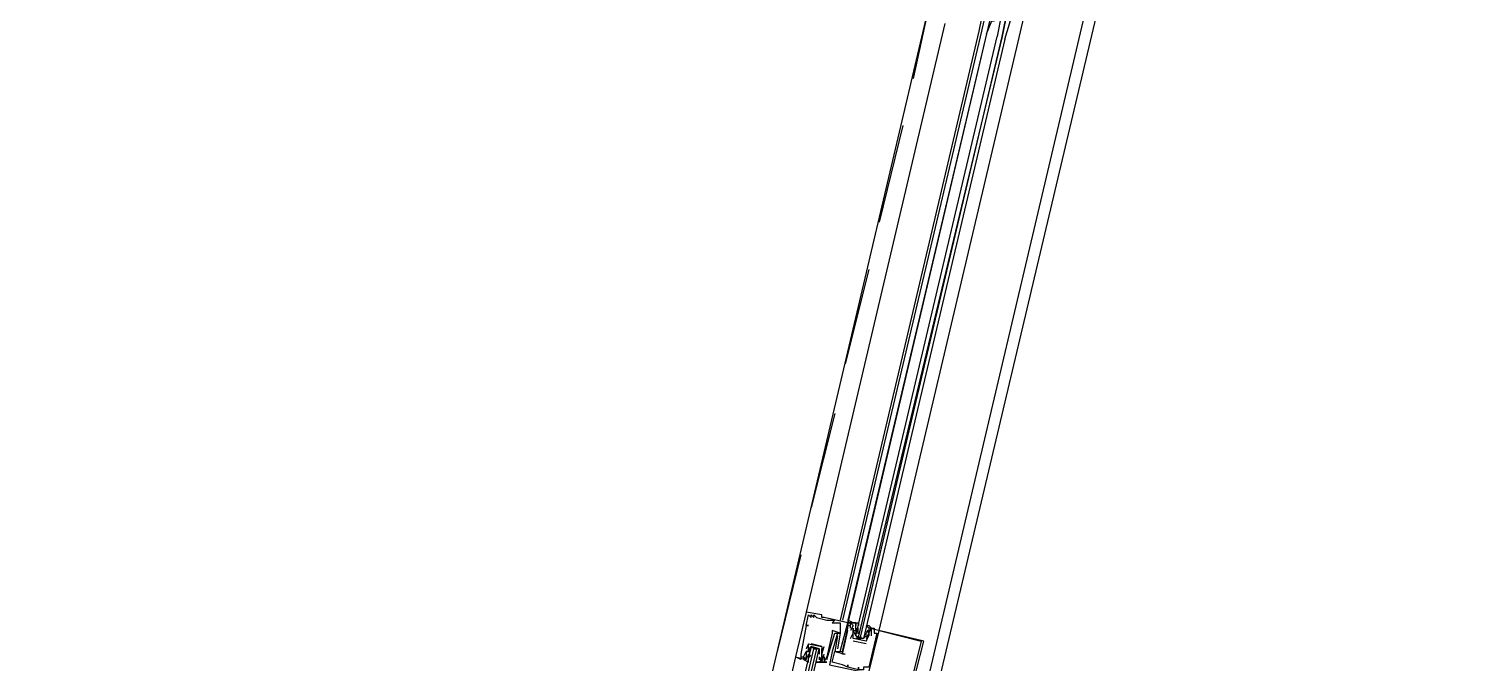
# Model space of a CAD drawing. Header units: feet. Extents: x -84 to 198, y -22 to 181.
# Drawn here: x 117.15 to 124.44, y 79.36 to 82.59 of the extents above; entities that cross this region are included whole.
import ezdxf

# ---------------------------------------------------------------- set-up
doc = ezdxf.new("R2010")
doc.units = ezdxf.units.FT
doc.layers.add('A-LINEA', color=7, linetype='CONTINUOUS')

msp = doc.modelspace()

# ---------------------------------------------------------------- linework, layer by layer
at = {"layer": 'A-LINEA'}
for p, q in [((124.44, 90.4978), (117.1467, 59.6844)), ((120.16, 76.0178), (121.8133, 83.0444)), ((120.92, 75.8444), (122.5733, 82.8578)), ((122.1867, 82.5244), (122.28, 82.9244)), ((121.76, 82.8311), (121.6533, 82.3378)), ((122, 82.6444), (121.9867, 82.5778)), ((121.8133, 82.6178), (121.1067, 79.6178)), ((121.9867, 82.5778), (121.28, 79.5778)), ((122, 82.5778), (121.2933, 79.5778)), ((122.0267, 82.5644), (121.32, 79.5644)), ((122.0267, 82.5644), (121.32, 79.5778)), ((122.0133, 82.6311), (122, 82.5778)), ((121.48, 79.5244), (122.1867, 82.5244)), ((121.6, 82.0978), (121.48, 81.6044)), ((121.4267, 81.3644), (121.3067, 80.8844)), ((121.2533, 80.6311), (121.1333, 80.1511)), ((121.08, 79.9111), (120.96, 79.4178)), ((121.1067, 79.6178), (121.1067, 79.6178)), ((121.12, 79.6044), (121.12, 79.6044)), ((121.1333, 79.6044), (121.1333, 79.6044)), ((121.1333, 79.5911), (121.1333, 79.5911)), ((121.1467, 79.6044), (121.1467, 79.6044)), ((121.1467, 79.5911), (121.1467, 79.5911)), ((121.16, 79.5911), (121.16, 79.5911)), ((121.1867, 79.6044), (121.1867, 79.6044)), ((121.1867, 79.5911), (121.1867, 79.5911)), ((121.2, 79.5911), (121.2, 79.5911)), ((121.2133, 79.5778), (121.2133, 79.5778)), ((121.2267, 79.5778), (121.2267, 79.5778)), ((121.24, 79.5778), (121.24, 79.5778)), ((121.2533, 79.5778), (121.2533, 79.5778)), ((121.32, 79.5778), (121.32, 79.5644)), ((121.32, 79.5778), (121.32, 79.5644)), ((121.32, 79.5778), (121.32, 79.5644)), ((121.1067, 79.5511), (121.1067, 79.5511)), ((121.1067, 79.5511), (121.1067, 79.5511)), ((121.12, 79.5511), (121.12, 79.5511)), ((121.24, 79.5644), (121.24, 79.5644)), ((121.24, 79.5244), (121.24, 79.5244)), ((121.24, 79.5111), (121.24, 79.5111)), ((121.2533, 79.5111), (121.2533, 79.5111)), ((121.2667, 79.5111), (121.2667, 79.5111)), ((121.2667, 79.4978), (121.2667, 79.4978)), ((121.28, 79.5644), (121.28, 79.5644)), ((121.28, 79.5111), (121.28, 79.5111)), ((121.28, 79.5111), (121.28, 79.5111)), ((121.32, 79.5644), (121.32, 79.5644)), ((121.32, 79.5644), (121.32, 79.5644)), ((121.32, 79.5644), (121.32, 79.5644)), ((121.32, 79.5511), (121.32, 79.5511)), ((121.32, 79.5511), (121.32, 79.5511)), ((121.32, 79.5378), (121.32, 79.5378)), ((121.32, 79.5378), (121.32, 79.5378)), ((121.32, 79.5244), (121.32, 79.5244)), ((121.3333, 79.5644), (121.3333, 79.5644)), ((121.3333, 79.5644), (121.3333, 79.5644)), ((121.3333, 79.5511), (121.3333, 79.5511)), ((121.3333, 79.5511), (121.3333, 79.5511)), ((121.3333, 79.5378), (121.3333, 79.5378)), ((121.3333, 79.5244), (121.3333, 79.5244)), ((121.3333, 79.4844), (121.3467, 79.5111)), ((121.3467, 79.5511), (121.3467, 79.5511)), ((121.3467, 79.5378), (121.3467, 79.5378)), ((121.3467, 79.5244), (121.3467, 79.5244)), ((121.3467, 79.5244), (121.3467, 79.5244)), ((121.3467, 79.5244), (121.3467, 79.5244)), ((121.3467, 79.5111), (121.3467, 79.5111)), ((121.3599, 79.5013), (121.3588, 79.5132)), ((121.36, 79.5644), (121.36, 79.5644)), ((121.36, 79.5511), (121.36, 79.5511)), ((121.36, 79.5378), (121.36, 79.5378)), ((121.36, 79.5378), (121.36, 79.5244)), ((121.36, 79.5244), (121.36, 79.5244)), ((121.36, 79.5111), (121.36, 79.5111)), ((121.3725, 79.5089), (121.3719, 79.5293)), ((121.3732, 79.528), (121.3722, 79.5399)), ((121.3726, 79.5227), (121.3723, 79.541)), ((121.3733, 79.5378), (121.3733, 79.5378)), ((121.4133, 79.5378), (121.4133, 79.5378)), ((121.4133, 79.5111), (121.4267, 79.5244)), ((121.4133, 79.5244), (121.4133, 79.5244)), ((121.4133, 79.4978), (121.4133, 79.4978)), ((121.4247, 79.5083), (121.415, 79.4903)), ((121.4218, 79.5267), (121.4156, 79.5165)), ((121.4218, 79.5), (121.4156, 79.4898)), ((121.4267, 79.5378), (121.4267, 79.5378)), ((121.4267, 79.5244), (121.4267, 79.5244)), ((121.4267, 79.5111), (121.4267, 79.5111)), ((121.4267, 79.5111), (121.4267, 79.5111)), ((121.4267, 79.5111), (121.4267, 79.5111)), ((121.4267, 79.4978), (121.4267, 79.4978)), ((121.4267, 79.4978), (121.4267, 79.4978)), ((121.4369, 79.5337), (121.4285, 79.5174)), ((121.44, 79.5378), (121.44, 79.5378)), ((121.44, 79.4978), (121.44, 79.4978)), ((121.4533, 79.5378), (121.4533, 79.5378)), ((121.4533, 79.5111), (121.4533, 79.5111)), ((121.4667, 79.5111), (121.4667, 79.5111)), ((121.48, 79.5244), (121.48, 79.5244)), ((121.1067, 79.4311), (121.1067, 79.4311)), ((121.12, 79.4578), (121.12, 79.4578)), ((121.12, 79.4578), (121.12, 79.4578)), ((121.122, 79.4073), (121.1316, 79.4252)), ((121.1249, 79.4156), (121.1311, 79.4257)), ((121.1333, 79.4578), (121.1333, 79.4578)), ((121.1333, 79.4311), (121.1333, 79.4311)), ((121.1467, 79.4311), (121.16, 79.4311)), ((121.1867, 79.4444), (121.1867, 79.4444)), ((121.1867, 79.4444), (121.1867, 79.4444)), ((121.2, 79.4444), (121.2, 79.4444)), ((121.2667, 79.4311), (121.2667, 79.4311)), ((121.3333, 79.4844), (121.3333, 79.4844)), ((121.3467, 79.4844), (121.3467, 79.4844)), ((121.3467, 79.4844), (121.3467, 79.4844)), ((121.4133, 79.4578), (121.3467, 79.4711)), ((121.3467, 79.4711), (121.3467, 79.4711)), ((121.4, 79.4844), (121.36, 79.4844)), ((121.3733, 79.4844), (121.3867, 79.4844)), ((121.4133, 79.4711), (121.4133, 79.4711)), ((121.4133, 79.4711), (121.4133, 79.4711)), ((121.4133, 79.4578), (121.4133, 79.4578)), ((121.6933, 79.4711), (121.6933, 79.4711)), ((121.7067, 79.4711), (121.7067, 79.4711)), ((121.0533, 79.3911), (121.0533, 79.3911)), ((121.08, 79.4044), (121.08, 79.4044)), ((121.08, 79.3911), (121.08, 79.3911)), ((121.0933, 79.3911), (121.0933, 79.3911)), ((121.1067, 79.4178), (121.1067, 79.4178)), ((121.1067, 79.4178), (121.1067, 79.4178)), ((121.1067, 79.4178), (121.1067, 79.4178)), ((121.1067, 79.4044), (121.1067, 79.4044)), ((121.1067, 79.4044), (121.1067, 79.4044)), ((121.1067, 79.3911), (121.1067, 79.3911)), ((121.1067, 79.3778), (121.1067, 79.3778)), ((121.1097, 79.3819), (121.1182, 79.3981)), ((121.12, 79.4178), (121.12, 79.4178)), ((121.12, 79.4044), (121.12, 79.4044)), ((121.12, 79.3911), (121.12, 79.4044)), ((121.12, 79.3911), (121.12, 79.3911)), ((121.12, 79.3911), (121.12, 79.3911)), ((121.1249, 79.3889), (121.1311, 79.3991)), ((121.16, 79.3778), (121.16, 79.3778)), ((121.1733, 79.4178), (121.1733, 79.4178)), ((121.1733, 79.3911), (121.1733, 79.3778)), ((121.1733, 79.3911), (121.1733, 79.3911)), ((121.1733, 79.3778), (121.1733, 79.3778)), ((121.1733, 79.3644), (121.1733, 79.3644)), ((121.1735, 79.3876), (121.1745, 79.3757)), ((121.1867, 79.4044), (121.1867, 79.4044)), ((121.1867, 79.4044), (121.1867, 79.4044)), ((121.1867, 79.3911), (121.1867, 79.3911)), ((121.1867, 79.3644), (121.1867, 79.3644)), ((121.1868, 79.4142), (121.1878, 79.4023)), ((121.1874, 79.3929), (121.1877, 79.3746)), ((121.1875, 79.4067), (121.1881, 79.3863)), ((121.2, 79.4044), (121.2, 79.4044)), ((121.2, 79.3911), (121.2, 79.3911)), ((121.2, 79.3778), (121.2, 79.3778)), ((121.2, 79.3644), (121.2, 79.3644)), ((121.2, 79.3644), (121.2, 79.3644)), ((121.2133, 79.3911), (121.2133, 79.3911)), ((121.2133, 79.3911), (121.2133, 79.3911)), ((121.2133, 79.3778), (121.2133, 79.3778)), ((121.2133, 79.3644), (121.2133, 79.3644)), ((121.24, 79.4178), (121.24, 79.4178)), ((121.24, 79.3644), (121.24, 79.3644)), ((121.2533, 79.4178), (121.2533, 79.4178)), ((121.2533, 79.4178), (121.2533, 79.4178)), ((121.2667, 79.4178), (121.2667, 79.4178)), ((121.28, 79.4178), (121.28, 79.4178)), ((121.2933, 79.4178), (121.2933, 79.4178)), ((121.2933, 79.4044), (121.2933, 79.4044)), ((121.3067, 79.4044), (121.3067, 79.4044))]:
    msp.add_line(p, q, dxfattribs=at)
for points in [[(122.0667, 82.7378), (122.0267, 82.5644), (122.0533, 82.6311), (122.0667, 82.6311), (122.0667, 82.6311)], [(122.12, 82.5378), (122.16, 82.6711), (122.16, 82.6844), (122.1467, 82.6844), (122.1333, 82.6844), (122.1067, 82.5511), (122.1333, 82.6844), (122.12, 82.6844), (122.1067, 82.6844), (122.08, 82.5511)], [(122.12, 82.5378), (121.4, 79.4844), (121.3867, 79.4844), (121.3867, 79.4978), (122.1067, 82.5511), (121.3733, 79.4978), (121.3733, 79.4844), (121.36, 79.4978), (122.08, 82.5511)], [(121.1067, 79.6178), (121.0533, 79.3911), (121.1067, 79.3778), (121.1067, 79.3911)], [(121.28, 79.4178), (121.32, 79.5644), (121.2, 79.5911), (121.1867, 79.5911), (121.1867, 79.6044), (121.1067, 79.6178)], [(121.1067, 79.5511), (121.12, 79.6044), (121.1333, 79.5911), (121.1333, 79.6044), (121.1467, 79.5911), (121.1467, 79.6044), (121.16, 79.5911), (121.2133, 79.5778), (121.2267, 79.5778), (121.24, 79.5778), (121.2533, 79.5778), (121.24, 79.5644), (121.28, 79.5644), (121.28, 79.5111), (121.24, 79.5244), (121.24, 79.5111), (121.2133, 79.3911), (121.2133, 79.3911)], [(121.3333, 79.5644), (121.3467, 79.5644), (121.32, 79.5778)], [(121.3333, 79.5644), (121.3467, 79.5644), (121.32, 79.5778)], [(121.3333, 79.5644), (121.3467, 79.5644), (121.32, 79.5778)], [(121.1067, 79.5511), (121.12, 79.5511), (121.1067, 79.5511), (121.08, 79.4044), (121.08, 79.3911), (121.0933, 79.3911), (121.1067, 79.4178), (121.1067, 79.4178)], [(121.1733, 79.3644), (121.2133, 79.3644), (121.2, 79.3644), (121.2133, 79.3911), (121.2133, 79.3778), (121.2533, 79.5111), (121.28, 79.5111), (121.2667, 79.4311)], [(121.2667, 79.5111), (121.24, 79.4178), (121.2267, 79.3511), (121.3467, 79.3244), (121.6533, 79.2578), (121.7067, 79.4711), (121.4267, 79.5378)], [(121.44, 79.4978), (121.44, 79.5378), (121.4533, 79.5378), (121.4533, 79.5111), (121.4667, 79.5111), (121.4267, 79.3378), (121.4, 79.3378), (121.4, 79.3244), (121.3867, 79.3244), (121.3733, 79.3244), (121.3733, 79.3378), (121.3733, 79.3244), (121.32, 79.3378), (121.32, 79.3511), (121.32, 79.3378), (121.2933, 79.3511), (121.24, 79.3644), (121.2533, 79.4178), (121.3067, 79.4044), (121.2933, 79.4044), (121.32, 79.5244)], [(121.2667, 79.4978), (121.2533, 79.4178), (121.2933, 79.4178), (121.32, 79.5378), (121.32, 79.5511), (121.3333, 79.5511), (121.3333, 79.5644), (121.32, 79.5644), (121.32, 79.5511), (121.32, 79.5644), (121.36, 79.5644), (121.36, 79.5511), (121.36, 79.5511)], [(121.3333, 79.5378), (121.3333, 79.5511), (121.3333, 79.5644), (121.3467, 79.5511), (121.3333, 79.5244)], [(121.36, 79.4978), (121.3467, 79.5244), (121.36, 79.5244), (121.36, 79.5511), (121.36, 79.5644), (121.3467, 79.5644), (121.3733, 79.5644), (121.3733, 79.5511)], [(121.4267, 79.5111), (121.4133, 79.4711), (121.3467, 79.4844), (121.3467, 79.5244), (121.3467, 79.5378), (121.3467, 79.5244), (121.36, 79.5244), (121.36, 79.5378)], [(121.36, 79.5244), (121.36, 79.5111), (121.36, 79.4978), (121.4, 79.4844), (121.4133, 79.4978), (121.4133, 79.5111)], [(121.4267, 79.5378), (121.4133, 79.5511), (121.4267, 79.5511), (121.44, 79.5378), (121.4267, 79.5378), (121.4267, 79.5244), (121.4267, 79.5111), (121.4267, 79.4978), (121.4133, 79.4844)], [(121.4133, 79.4711), (121.4133, 79.4711), (121.4267, 79.4978), (121.4267, 79.4978)], [(121.6933, 79.4711), (121.64, 79.2578), (121.4267, 79.3111), (121.48, 79.5244), (121.6933, 79.4711)], [(121.4267, 79.5111), (121.4267, 79.4978), (121.4267, 79.5111), (121.4267, 79.5244), (121.4267, 79.5244)], [(120.7867, 77.7511), (121.1733, 79.4311), (121.16, 79.4311), (120.76, 77.7644), (121.1467, 79.4311), (121.1333, 79.4444), (120.7333, 77.7644)], [(121.1733, 79.4311), (121.1333, 79.4444), (121.12, 79.4178), (121.1067, 79.4178), (121.1067, 79.3911), (121.1067, 79.3778), (121.0933, 79.3911), (121.0933, 79.3778), (121.12, 79.3644), (121.12, 79.3778)], [(121.12, 79.4578), (121.12, 79.4578), (121.1067, 79.4311)], [(121.1067, 79.4044), (121.1067, 79.4178), (121.1067, 79.4044), (121.1067, 79.4178), (121.12, 79.4178), (121.12, 79.4578), (121.1867, 79.4444), (121.1867, 79.4044), (121.1867, 79.3911)], [(121.12, 79.4178), (121.12, 79.4311), (121.1333, 79.4444), (121.1733, 79.4311), (121.1733, 79.4178), (121.1733, 79.4044)], [(121.1867, 79.4444), (121.1867, 79.4444), (121.1333, 79.4578)], [(121.1733, 79.3644), (121.16, 79.3644), (121.1867, 79.3644), (121.1733, 79.3644), (121.1867, 79.3778), (121.1733, 79.3778), (121.1867, 79.3911), (121.1867, 79.4044), (121.1867, 79.4311)], [(121.1867, 79.4044), (121.1867, 79.4044), (121.2, 79.4444)], [(121.08, 79.3911), (121.08, 79.3778), (121.0533, 79.3911), (120.68, 77.7778)], [(121.08, 79.3911), (121.08, 79.3778), (121.0533, 79.3911)], [(121.08, 79.3911), (121.08, 79.3778), (121.0533, 79.3911)], [(121.2, 79.3911), (121.2, 79.3778), (121.2, 79.3644), (121.1867, 79.3644), (121.2, 79.4044)]]:
    msp.add_lwpolyline(points, dxfattribs=at)

doc.saveas('drawing.dxf')
